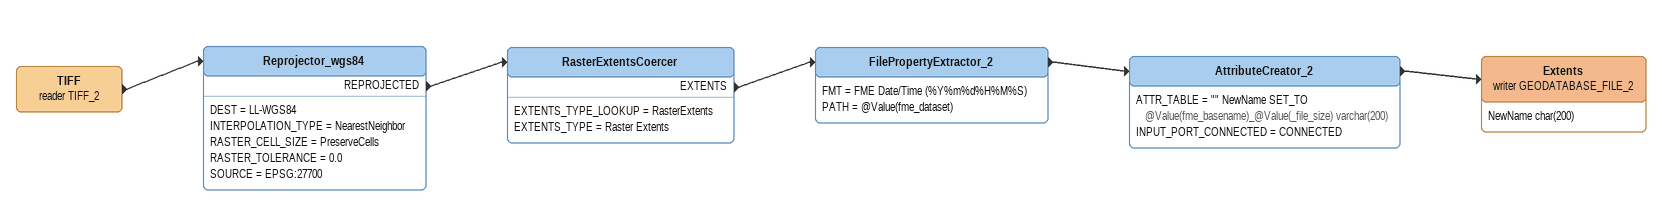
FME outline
TIFF (reader TIFF_2)
    -> Reprojector_wgs84
Reprojector_wgs84
    DEST = LL-WGS84
    INTERPOLATION_TYPE = NearestNeighbor
    RASTER_CELL_SIZE = PreserveCells
    RASTER_TOLERANCE = 0.0
    SOURCE = EPSG:27700
    REPROJECTED -> RasterExtentsCoercer
RasterExtentsCoercer
    EXTENTS_TYPE_LOOKUP = RasterExtents
    EXTENTS_TYPE = Raster Extents
    EXTENTS -> FilePropertyExtractor_2
FilePropertyExtractor_2
    FMT = FME Date/Time (%Y%m%d%H%M%S)
    PATH = @Value(fme_dataset)
    -> AttributeCreator_2
AttributeCreator_2
    ATTR_TABLE = "" NewName SET_TO @Value(fme_basename)_@Value(_file_size) varchar(200)
    INPUT_PORT_CONNECTED = CONNECTED
    -> Extents (writer GEODATABASE_FILE_2)
Extents (writer GEODATABASE_FILE_2)
    attributes: NewName char(200)
